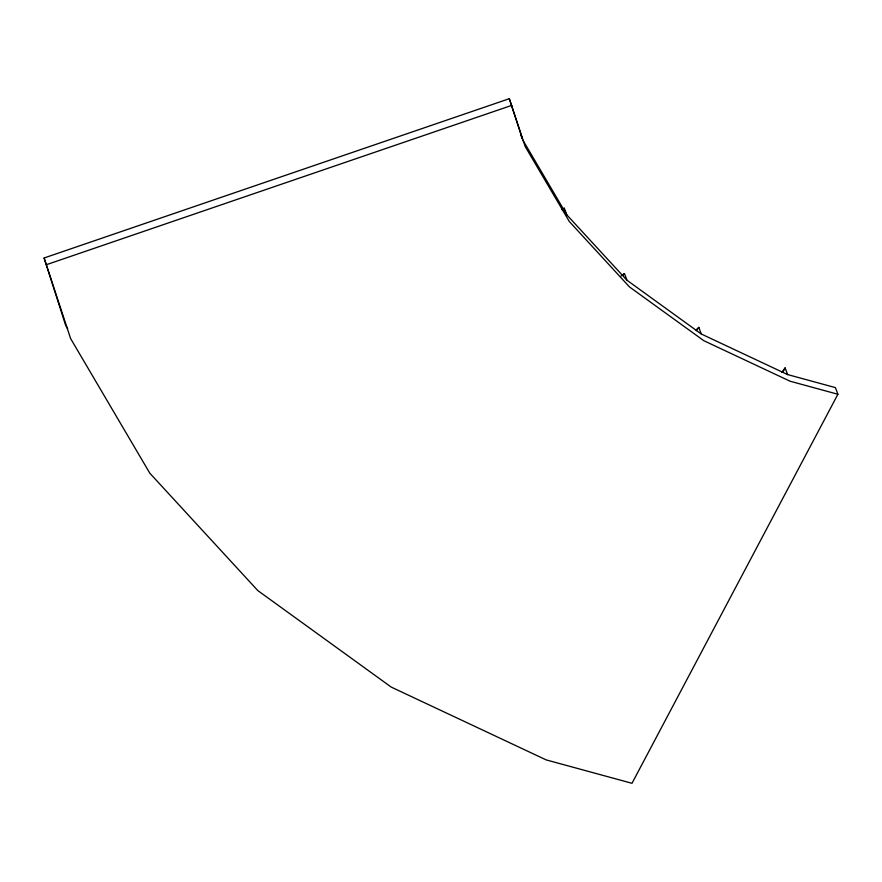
<?xml version="1.0" encoding="UTF-8"?>
<svg xmlns="http://www.w3.org/2000/svg" width="882" height="882" viewBox="0 0 882 882"><rect width="100%" height="100%" fill="white"/><g stroke="black" fill="none" stroke-linecap="round" stroke-linejoin="round"><path stroke-width="1.32" d="M783.194 371.576L785.123 367.926L787.604 374.574L835.408 387.606L837.9 394.265L631.997 783.304L546.178 759.898L391.266 687.111L257.787 590.554L149.808 473.182L70.604 338.545L44.1 257.985L509.322 98.696L525.187 146.522L569.309 221.514L629.45 286.904L703.803 340.684L790.096 381.222L837.9 394.265M696.317 330.651L698.831 327.376L701.322 334.024L787.604 374.574M781.772 372.281L785.123 367.926M622.494 275.493L624.478 273.596L626.97 280.244L701.322 334.024M695.843 330.221L698.831 327.376M562.088 209.784L564.337 208.218L566.817 214.866L626.97 280.244M621.115 275.956L624.478 273.596M561.878 209.464L564.337 208.218M46.592 264.633L511.814 105.355M522.695 139.863L566.817 214.866M67.649 328.677L65.621 325.238L44.1 257.985M520.623 134.329L522.287 138.761M509.322 98.696L522.276 138.584"/></g></svg>
